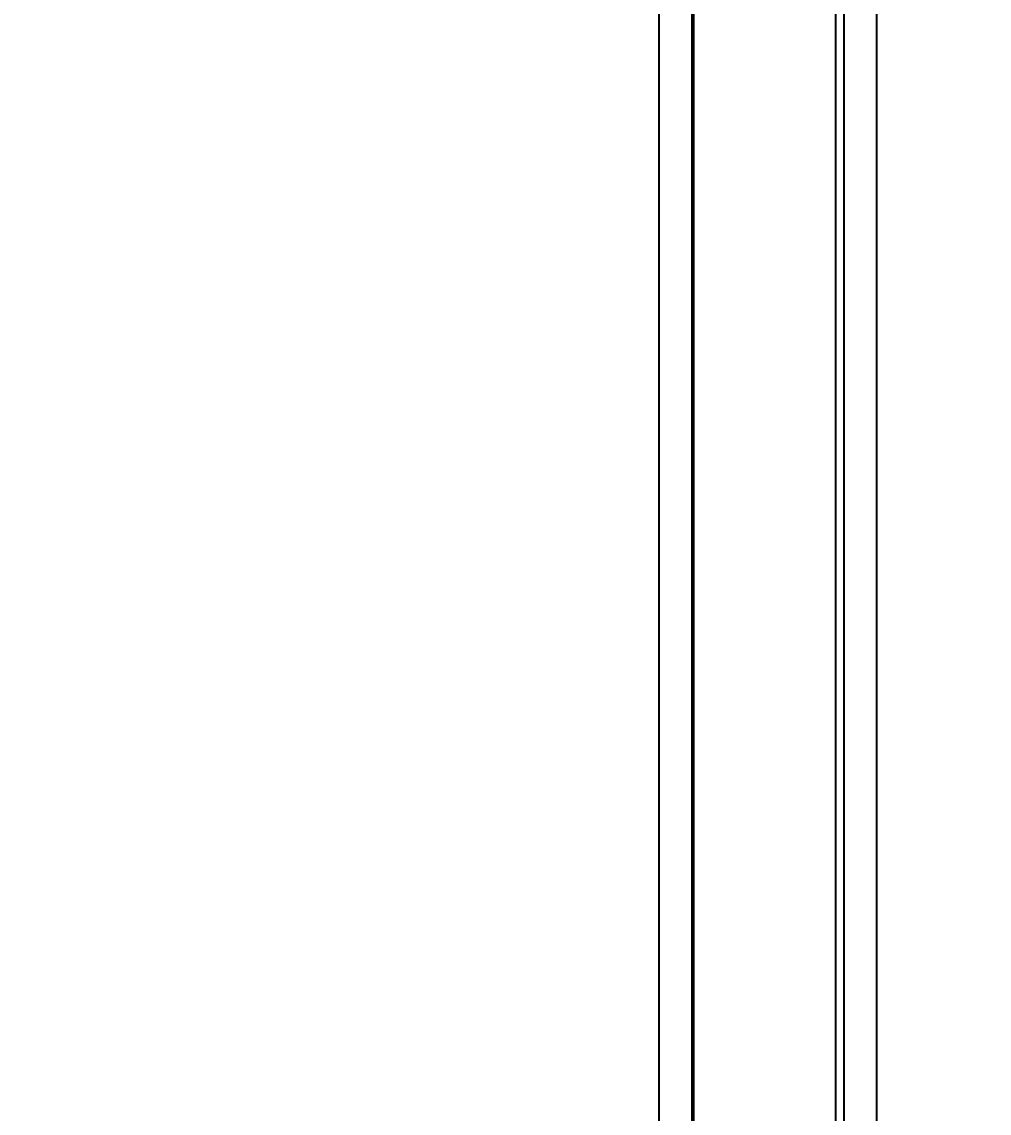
# Model space of a CAD drawing. Header units: millimetres. Extents: x -73584 to -37571, y -61249 to -50748.
# Drawn here: x -48357.3 to -48298.7, y -55277.8 to -55211.7 of the extents above; entities that cross this region are included whole.
import ezdxf

# ---------------------------------------------------------------- set-up
doc = ezdxf.new("R2010")
doc.units = ezdxf.units.MM
doc.header["$LTSCALE"] = 200
doc.header["$PDSIZE"] = -1
doc.layers.add('DIM', color=3, linetype='Continuous')
doc.styles.add('TSSD_Dimension', font='tssdeng.shx', dxfattribs={"width": 0.7, "bigfont": 'hztxt.shx'})
doc.dimstyles.new('TSSD_20_20', dxfattribs={"dimtxt": 60, "dimasz": 20, "dimexe": 20, "dimexo": 50, "dimgap": 20, "dimtad": 1, "dimdec": 0, "dimzin": 0, "dimdsep": 46, "dimtxsty": 'TSSD_Dimension', "dimblk": 'ARCHTICK', "dimcen": 0, "dimdle": 20, "dimclrt": 7, "dimadec": 0, "dimazin": 0, "dimtfac": 1, "dimtdec": 0, "dimtix": 1, "dimtmove": 2, "dimatfit": 3, "dimfxl": 1, "dimtolj": 1, "dimtzin": 0, "dimarcsym": 0})

# ---------------------------------------------------------------- blocks, each defined once
blk = doc.blocks.new('5569')
at = {"color": 7, "linetype": 'Continuous'}
for p, q in [((-46076.839, -54684.316), (-46076.839, -55184.216)), ((-46074.839, -55187.216), (-46074.839, -54684.316)), ((-46088.039, -54934.366), (-46088.039, -55184.166)), ((-46086.039, -54934.366), (-46086.039, -55184.166)), ((-46085.939, -54934.466), (-46085.939, -55184.066)), ((-46077.339, -54935.219), (-46077.339, -55183.314)), ((-46086.039, -55035.456), (-46085.939, -55035.356)), ((-46085.939, -55035.456), (-46086.039, -55035.456)), ((-46085.939, -55036.266), (-46086.039, -55036.266)), ((-46085.939, -55037.266), (-46086.039, -55037.266)), ((-46086.039, -55037.356), (-46085.939, -55037.356)), ((-46086.039, -55037.356), (-46085.939, -55037.456)), ((-46086.039, -55037.996), (-46085.939, -55037.896)), ((-46085.939, -55037.996), (-46086.039, -55037.996)), ((-46086.039, -55039.896), (-46085.939, -55039.896)), ((-46086.039, -55039.896), (-46085.939, -55039.996)), ((-46086.039, -55040.536), (-46085.939, -55040.436)), ((-46085.939, -55040.536), (-46086.039, -55040.536)), ((-46086.039, -55042.436), (-46085.939, -55042.436)), ((-46086.039, -55042.436), (-46085.939, -55042.536)), ((-46086.039, -55043.076), (-46085.939, -55042.976)), ((-46085.939, -55043.076), (-46086.039, -55043.076)), ((-46086.039, -55044.976), (-46085.939, -55044.976)), ((-46086.039, -55044.976), (-46085.939, -55045.076)), ((-46086.039, -55045.616), (-46085.939, -55045.516)), ((-46085.939, -55045.616), (-46086.039, -55045.616)), ((-46086.039, -55047.516), (-46085.939, -55047.516)), ((-46086.039, -55047.516), (-46085.939, -55047.616)), ((-46086.039, -55048.156), (-46085.939, -55048.056)), ((-46085.939, -55048.156), (-46086.039, -55048.156)), ((-46086.039, -55050.056), (-46085.939, -55050.056)), ((-46086.039, -55050.056), (-46085.939, -55050.156)), ((-46086.039, -55050.696), (-46085.939, -55050.596)), ((-46085.939, -55050.696), (-46086.039, -55050.696)), ((-46086.039, -55052.596), (-46085.939, -55052.596)), ((-46086.039, -55052.596), (-46085.939, -55052.696)), ((-46086.039, -55053.236), (-46085.939, -55053.136)), ((-46085.939, -55053.236), (-46086.039, -55053.236)), ((-46085.939, -55054.266), (-46086.039, -55054.266)), ((-46086.039, -55054.695), (-46085.939, -55054.695)), ((-46086.039, -55055.136), (-46085.939, -55055.136)), ((-46086.039, -55055.136), (-46085.939, -55055.236)), ((-46086.039, -55055.776), (-46085.939, -55055.676)), ((-46085.939, -55055.776), (-46086.039, -55055.776)), ((-46085.939, -55055.871), (-46086.039, -55055.871)), ((-46085.939, -55056.956), (-46086.039, -55056.956)), ((-46085.939, -55057.241), (-46086.039, -55057.241)), ((-46086.039, -55057.676), (-46085.939, -55057.676)), ((-46086.039, -55057.676), (-46085.939, -55057.776)), ((-46086.039, -55058.316), (-46085.939, -55058.216)), ((-46085.939, -55058.316), (-46086.039, -55058.316)), ((-46086.039, -55060.216), (-46085.939, -55060.216)), ((-46086.039, -55060.216), (-46085.939, -55060.316)), ((-46086.039, -55060.856), (-46085.939, -55060.756)), ((-46085.939, -55060.856), (-46086.039, -55060.856)), ((-46086.039, -55061.292), (-46085.939, -55061.292)), ((-46086.039, -55061.577), (-46085.939, -55061.577)), ((-46086.039, -55062.662), (-46085.939, -55062.662)), ((-46086.039, -55062.756), (-46085.939, -55062.756)), ((-46086.039, -55062.756), (-46085.939, -55062.856)), ((-46086.039, -55063.396), (-46085.939, -55063.296)), ((-46085.939, -55063.396), (-46086.039, -55063.396)), ((-46085.939, -55063.838), (-46086.039, -55063.838)), ((-46085.939, -55064.266), (-46086.039, -55064.266)), ((-46086.039, -55065.296), (-46085.939, -55065.296)), ((-46086.039, -55065.296), (-46085.939, -55065.396)), ((-46086.039, -55065.936), (-46085.939, -55065.836)), ((-46085.939, -55065.936), (-46086.039, -55065.936)), ((-46086.039, -55067.836), (-46085.939, -55067.836)), ((-46086.039, -55067.836), (-46085.939, -55067.936)), ((-46086.039, -55068.476), (-46085.939, -55068.376)), ((-46085.939, -55068.476), (-46086.039, -55068.476)), ((-46086.039, -55070.376), (-46085.939, -55070.376)), ((-46086.039, -55070.376), (-46085.939, -55070.476)), ((-46086.039, -55071.016), (-46085.939, -55070.916)), ((-46085.939, -55071.016), (-46086.039, -55071.016)), ((-46086.039, -55072.916), (-46085.939, -55072.916)), ((-46086.039, -55072.916), (-46085.939, -55073.016)), ((-46086.039, -55073.556), (-46085.939, -55073.456)), ((-46085.939, -55073.556), (-46086.039, -55073.556)), ((-46086.039, -55075.456), (-46085.939, -55075.456)), ((-46086.039, -55075.456), (-46085.939, -55075.556)), ((-46086.039, -55076.096), (-46085.939, -55075.996)), ((-46085.939, -55076.096), (-46086.039, -55076.096)), ((-46086.039, -55077.996), (-46085.939, -55077.996)), ((-46086.039, -55077.996), (-46085.939, -55078.096)), ((-46086.039, -55078.636), (-46085.939, -55078.536)), ((-46085.939, -55078.636), (-46086.039, -55078.636)), ((-46086.039, -55080.536), (-46085.939, -55080.536)), ((-46086.039, -55080.536), (-46085.939, -55080.636)), ((-46086.039, -55081.176), (-46085.939, -55081.076)), ((-46085.939, -55081.176), (-46086.039, -55081.176)), ((-46085.939, -55081.266), (-46086.039, -55081.266)), ((-46085.939, -55082.266), (-46086.039, -55082.266)), ((-46086.039, -55083.076), (-46085.939, -55083.076)), ((-46086.039, -55083.076), (-46085.939, -55083.176)), ((-46086.039, -55083.716), (-46085.939, -55083.616)), ((-46085.939, -55083.716), (-46086.039, -55083.716)), ((-46085.939, -55086.916), (-46086.039, -55086.916)), ((-46086.039, -55087.345), (-46085.939, -55087.345)), ((-46085.939, -55088.521), (-46086.039, -55088.521)), ((-46085.939, -55089.606), (-46086.039, -55089.606)), ((-46085.939, -55089.891), (-46086.039, -55089.891)), ((-46086.039, -55093.942), (-46085.939, -55093.942)), ((-46086.039, -55094.227), (-46085.939, -55094.227)), ((-46086.039, -55095.312), (-46085.939, -55095.312)), ((-46085.939, -55096.488), (-46086.039, -55096.488)), ((-46085.939, -55096.916), (-46086.039, -55096.916))]:
    blk.add_line(p, q, dxfattribs=at)
blk = doc.blocks.new('*U670')
at = {"layer": 'DIM', "color": 3}
blk.add_blockref('5569', (46037.067, 54931.016), dxfattribs=at)
blk = doc.blocks.new('*U671')
at = {"layer": 'DIM', "color": 0, "linetype": 'ByBlock', "lineweight": -2, "transparency": 16777216}
blk.add_blockref('*U670', (0, 0), dxfattribs=at)
blk = doc.blocks.new('_ArchTick')
at = {"color": 0, "linetype": 'ByBlock'}
blk.add_lwpolyline([(-0.7071, -0.7071, 0.5, 0.5, 0), (0.7071, 0.7071, 0.5, 0.5, 0)], format="xyseb", dxfattribs=at)
blk = doc.blocks.new('*D672')
at = {"layer": 'Defpoints', "color": 0, "transparency": 16777216}
for p in [(-48671.166, -54860.658), (-48307.71, -54860.658), (-48307.71, -55360.658)]:
    blk.add_point(p, dxfattribs=at)
at = {"layer": 'DIM', "color": 0, "lineweight": -2, "transparency": 16777216}
for p, q in [((-48671.166, -55380.658), (-48671.166, -54840.658)), ((-48357.71, -54860.658), (-48691.166, -54860.658)), ((-48357.71, -55360.658), (-48691.166, -55360.658))]:
    blk.add_line(p, q, dxfattribs=at)
at = {"layer": 'DIM', "color": 0, "lineweight": -2, "transparency": 16777216, "xscale": 20, "yscale": 20, "zscale": 20}
for p, rotation in [((-48671.166, -54860.658), 90), ((-48671.166, -55360.658), 270)]:
    blk.add_blockref('_ArchTick', p, dxfattribs=dict(at, rotation=rotation))
at = {"layer": 'DIM', "color": 7, "transparency": 16777216, "insert": (-48722.319, -55110.658), "char_height": 60, "attachment_point": 5, "rotation": 90, "style": 'TSSD_Dimension'}
blk.add_mtext('\\A1;500 [1\'-7 3/4"]', dxfattribs=at)
blk = doc.blocks.new('*D1379')
at = {"layer": 'Defpoints', "color": 0, "transparency": 16777216}
for p in [(-48990.716, -52360.808), (-48318.409, -52360.808), (-48298.691, -55500.658)]:
    blk.add_point(p, dxfattribs=at)
at = {"layer": 'DIM', "color": 0, "lineweight": -2, "transparency": 16777216}
for p, q in [((-48990.716, -55520.658), (-48990.716, -52340.808)), ((-48368.409, -52360.808), (-49010.716, -52360.808)), ((-48348.691, -55500.658), (-49010.716, -55500.658))]:
    blk.add_line(p, q, dxfattribs=at)
at = {"layer": 'DIM', "color": 0, "lineweight": -2, "transparency": 16777216, "xscale": 20, "yscale": 20, "zscale": 20}
for p, rotation in [((-48990.716, -52360.808), 90), ((-48990.716, -55500.658), 270)]:
    blk.add_blockref('_ArchTick', p, dxfattribs=dict(at, rotation=rotation))
at = {"layer": 'DIM', "color": 7, "transparency": 16777216, "insert": (-49041.87, -53930.733), "char_height": 60, "attachment_point": 5, "rotation": 90, "style": 'TSSD_Dimension'}
blk.add_mtext('\\A1;3140 [10\'-3 1/2"]', dxfattribs=at)

msp = doc.modelspace()

# ---------------------------------------------------------------- block references
at = {"layer": 'DIM', "color": 3}
msp.add_blockref('*U671', (-48267.725, -55107.458), dxfattribs=at)

# ---------------------------------------------------------------- dimensions: what is measured, and where the dimension line sits
at = {"layer": 'DIM'}
for base, p1, p2, picture, middle in [((-48990.716, -52360.808), (-48298.691, -55500.658), (-48318.409, -52360.808), '*D1379', (-49041.87, -53930.733)), ((-48671.166, -54860.658), (-48307.71, -55360.658), (-48307.71, -54860.658), '*D672', (-48722.319, -55110.658))]:
    dim = msp.add_linear_dim(base=base, p1=p1, p2=p2, angle=90, dimstyle='TSSD_20_20', dxfattribs=at)
    dim.commit()
    dim.dimension.update_dxf_attribs({"geometry": picture, "text_midpoint": middle})

doc.saveas('drawing.dxf')
